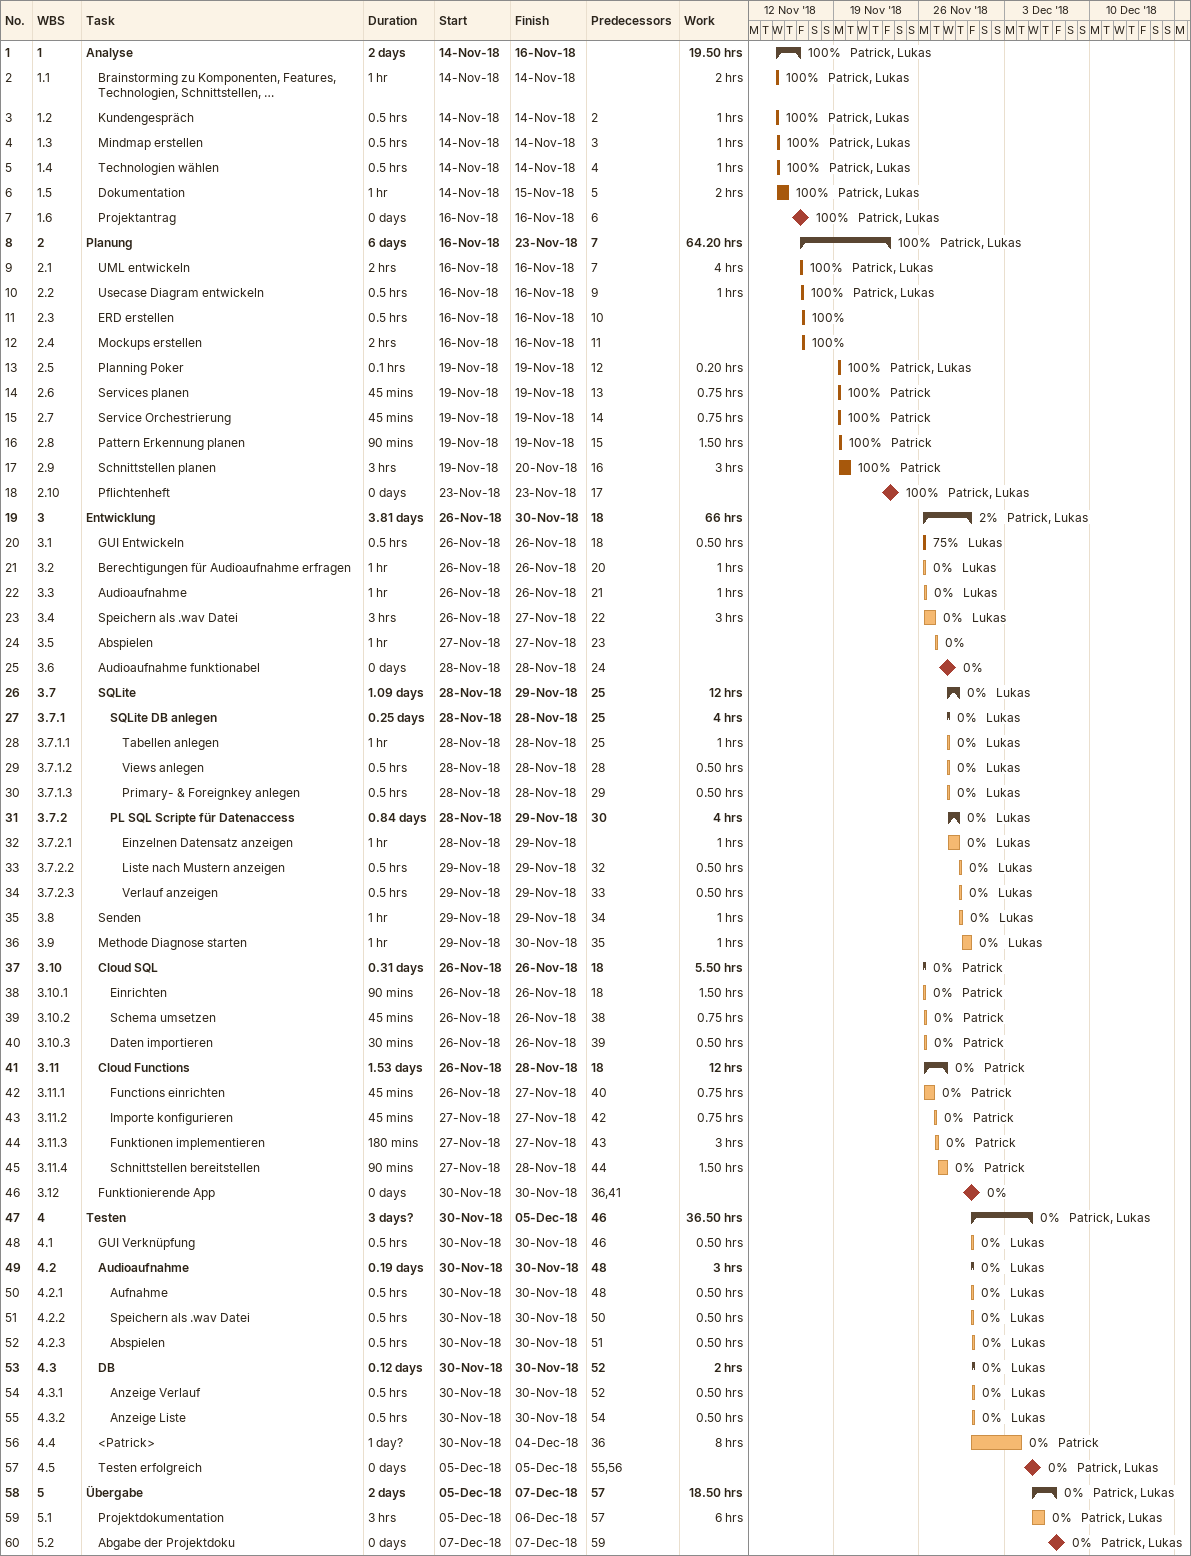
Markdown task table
| ID | WBS | Task | Duration | Start | Finish | Predecessors | Resources | % complete | Work (h) |
|---|---|---|---|---|---|---|---|---|---|
| 1 | 1 | **Analyse** | 2d | 2018-11-14 | 2018-11-16 |  | Patrick, Lukas | 100 | 19.50 |
| 2 | 1.1 | Brainstorming zu Komponenten, Features, Technologien, Schnittstellen, … | 1h | 2018-11-14 | 2018-11-14 |  | Patrick, Lukas | 100 | 2 |
| 3 | 1.2 | Kundengespräch | 0.5h | 2018-11-14 | 2018-11-14 | 2 | Patrick, Lukas | 100 | 1 |
| 4 | 1.3 | Mindmap erstellen | 0.5h | 2018-11-14 | 2018-11-14 | 3 | Patrick, Lukas | 100 | 1 |
| 5 | 1.4 | Technologien wählen | 0.5h | 2018-11-14 | 2018-11-14 | 4 | Patrick, Lukas | 100 | 1 |
| 6 | 1.5 | Dokumentation | 1h | 2018-11-14 | 2018-11-15 | 5 | Patrick, Lukas | 100 | 2 |
| 7 | 1.6 | Projektantrag | 0d | 2018-11-16 | 2018-11-16 | 6 | Patrick, Lukas | 100 |  |
| 8 | 2 | **Planung** | 6d | 2018-11-16 | 2018-11-23 | 7 | Patrick, Lukas | 100 | 64.20 |
| 9 | 2.1 | UML entwickeln | 2h | 2018-11-16 | 2018-11-16 | 7 | Patrick, Lukas | 100 | 4 |
| 10 | 2.2 | Usecase Diagram entwickeln | 0.5h | 2018-11-16 | 2018-11-16 | 9 | Patrick, Lukas | 100 | 1 |
| 11 | 2.3 | ERD erstellen | 0.5h | 2018-11-16 | 2018-11-16 | 10 |  | 100 |  |
| 12 | 2.4 | Mockups erstellen | 2h | 2018-11-16 | 2018-11-16 | 11 |  | 100 |  |
| 13 | 2.5 | Planning Poker | 0.1h | 2018-11-19 | 2018-11-19 | 12 | Patrick, Lukas | 100 | 0.20 |
| 14 | 2.6 | Services planen | 45min | 2018-11-19 | 2018-11-19 | 13 | Patrick | 100 | 0.75 |
| 15 | 2.7 | Service Orchestrierung | 45min | 2018-11-19 | 2018-11-19 | 14 | Patrick | 100 | 0.75 |
| 16 | 2.8 | Pattern Erkennung planen | 90min | 2018-11-19 | 2018-11-19 | 15 | Patrick | 100 | 1.50 |
| 17 | 2.9 | Schnittstellen planen | 3h | 2018-11-19 | 2018-11-20 | 16 | Patrick | 100 | 3 |
| 18 | 2.10 | Pflichtenheft | 0d | 2018-11-23 | 2018-11-23 | 17 | Patrick, Lukas | 100 |  |
| 19 | 3 | **Entwicklung** | 3.81d | 2018-11-26 | 2018-11-30 | 18 | Patrick, Lukas | 2 | 66 |
| 20 | 3.1 | GUI Entwickeln | 0.5h | 2018-11-26 | 2018-11-26 | 18 | Lukas | 75 | 0.50 |
| 21 | 3.2 | Berechtigungen für Audioaufnahme erfragen | 1h | 2018-11-26 | 2018-11-26 | 20 | Lukas | 0 | 1 |
| 22 | 3.3 | Audioaufnahme | 1h | 2018-11-26 | 2018-11-26 | 21 | Lukas | 0 | 1 |
| 23 | 3.4 | Speichern als .wav Datei | 3h | 2018-11-26 | 2018-11-27 | 22 | Lukas | 0 | 3 |
| 24 | 3.5 | Abspielen | 1h | 2018-11-27 | 2018-11-27 | 23 |  | 0 |  |
| 25 | 3.6 | Audioaufnahme funktionabel | 0d | 2018-11-28 | 2018-11-28 | 24 |  | 0 |  |
| 26 | 3.7 | **SQLite** | 1.09d | 2018-11-28 | 2018-11-29 | 25 | Lukas | 0 | 12 |
| 27 | 3.7.1 | **SQLite DB anlegen** | 0.25d | 2018-11-28 | 2018-11-28 | 25 | Lukas | 0 | 4 |
| 28 | 3.7.1.1 | Tabellen anlegen | 1h | 2018-11-28 | 2018-11-28 | 25 | Lukas | 0 | 1 |
| 29 | 3.7.1.2 | Views anlegen | 0.5h | 2018-11-28 | 2018-11-28 | 28 | Lukas | 0 | 0.50 |
| 30 | 3.7.1.3 | Primary- & Foreignkey anlegen | 0.5h | 2018-11-28 | 2018-11-28 | 29 | Lukas | 0 | 0.50 |
| 31 | 3.7.2 | **PL SQL Scripte für Datenaccess** | 0.84d | 2018-11-28 | 2018-11-29 | 30 | Lukas | 0 | 4 |
| 32 | 3.7.2.1 | Einzelnen Datensatz anzeigen | 1h | 2018-11-28 | 2018-11-29 |  | Lukas | 0 | 1 |
| 33 | 3.7.2.2 | Liste nach Mustern anzeigen | 0.5h | 2018-11-29 | 2018-11-29 | 32 | Lukas | 0 | 0.50 |
| 34 | 3.7.2.3 | Verlauf anzeigen | 0.5h | 2018-11-29 | 2018-11-29 | 33 | Lukas | 0 | 0.50 |
| 35 | 3.8 | Senden | 1h | 2018-11-29 | 2018-11-29 | 34 | Lukas | 0 | 1 |
| 36 | 3.9 | Methode Diagnose starten | 1h | 2018-11-29 | 2018-11-30 | 35 | Lukas | 0 | 1 |
| 37 | 3.10 | **Cloud SQL** | 0.31d | 2018-11-26 | 2018-11-26 | 18 | Patrick | 0 | 5.50 |
| 38 | 3.10.1 | Einrichten | 90min | 2018-11-26 | 2018-11-26 | 18 | Patrick | 0 | 1.50 |
| 39 | 3.10.2 | Schema umsetzen | 45min | 2018-11-26 | 2018-11-26 | 38 | Patrick | 0 | 0.75 |
| 40 | 3.10.3 | Daten importieren | 30min | 2018-11-26 | 2018-11-26 | 39 | Patrick | 0 | 0.50 |
| 41 | 3.11 | **Cloud Functions** | 1.53d | 2018-11-26 | 2018-11-28 | 18 | Patrick | 0 | 12 |
| 42 | 3.11.1 | Functions einrichten | 45min | 2018-11-26 | 2018-11-27 | 40 | Patrick | 0 | 0.75 |
| 43 | 3.11.2 | Importe konfigurieren | 45min | 2018-11-27 | 2018-11-27 | 42 | Patrick | 0 | 0.75 |
| 44 | 3.11.3 | Funktionen implementieren | 180min | 2018-11-27 | 2018-11-27 | 43 | Patrick | 0 | 3 |
| 45 | 3.11.4 | Schnittstellen bereitstellen | 90min | 2018-11-27 | 2018-11-28 | 44 | Patrick | 0 | 1.50 |
| 46 | 3.12 | Funktionierende App | 0d | 2018-11-30 | 2018-11-30 | 36, 41 |  | 0 |  |
| 47 | 4 | **Testen** | 3d? | 2018-11-30 | 2018-12-05 | 46 | Patrick, Lukas | 0 | 36.50 |
| 48 | 4.1 | GUI Verknüpfung | 0.5h | 2018-11-30 | 2018-11-30 | 46 | Lukas | 0 | 0.50 |
| 49 | 4.2 | **Audioaufnahme** | 0.19d | 2018-11-30 | 2018-11-30 | 48 | Lukas | 0 | 3 |
| 50 | 4.2.1 | Aufnahme | 0.5h | 2018-11-30 | 2018-11-30 | 48 | Lukas | 0 | 0.50 |
| 51 | 4.2.2 | Speichern als .wav Datei | 0.5h | 2018-11-30 | 2018-11-30 | 50 | Lukas | 0 | 0.50 |
| 52 | 4.2.3 | Abspielen | 0.5h | 2018-11-30 | 2018-11-30 | 51 | Lukas | 0 | 0.50 |
| 53 | 4.3 | **DB** | 0.12d | 2018-11-30 | 2018-11-30 | 52 | Lukas | 0 | 2 |
| 54 | 4.3.1 | Anzeige Verlauf | 0.5h | 2018-11-30 | 2018-11-30 | 52 | Lukas | 0 | 0.50 |
| 55 | 4.3.2 | Anzeige Liste | 0.5h | 2018-11-30 | 2018-11-30 | 54 | Lukas | 0 | 0.50 |
| 56 | 4.4 | <Patrick> | 1d? | 2018-11-30 | 2018-12-04 | 36 | Patrick | 0 | 8 |
| 57 | 4.5 | Testen erfolgreich | 0d | 2018-12-05 | 2018-12-05 | 55, 56 | Patrick, Lukas | 0 |  |
| 58 | 5 | **Übergabe** | 2d | 2018-12-05 | 2018-12-07 | 57 | Patrick, Lukas | 0 | 18.50 |
| 59 | 5.1 | Projektdokumentation | 3h | 2018-12-05 | 2018-12-06 | 57 | Patrick, Lukas | 0 | 6 |
| 60 | 5.2 | Abgabe der Projektdoku | 0d | 2018-12-07 | 2018-12-07 | 59 | Patrick, Lukas | 0 |  |
